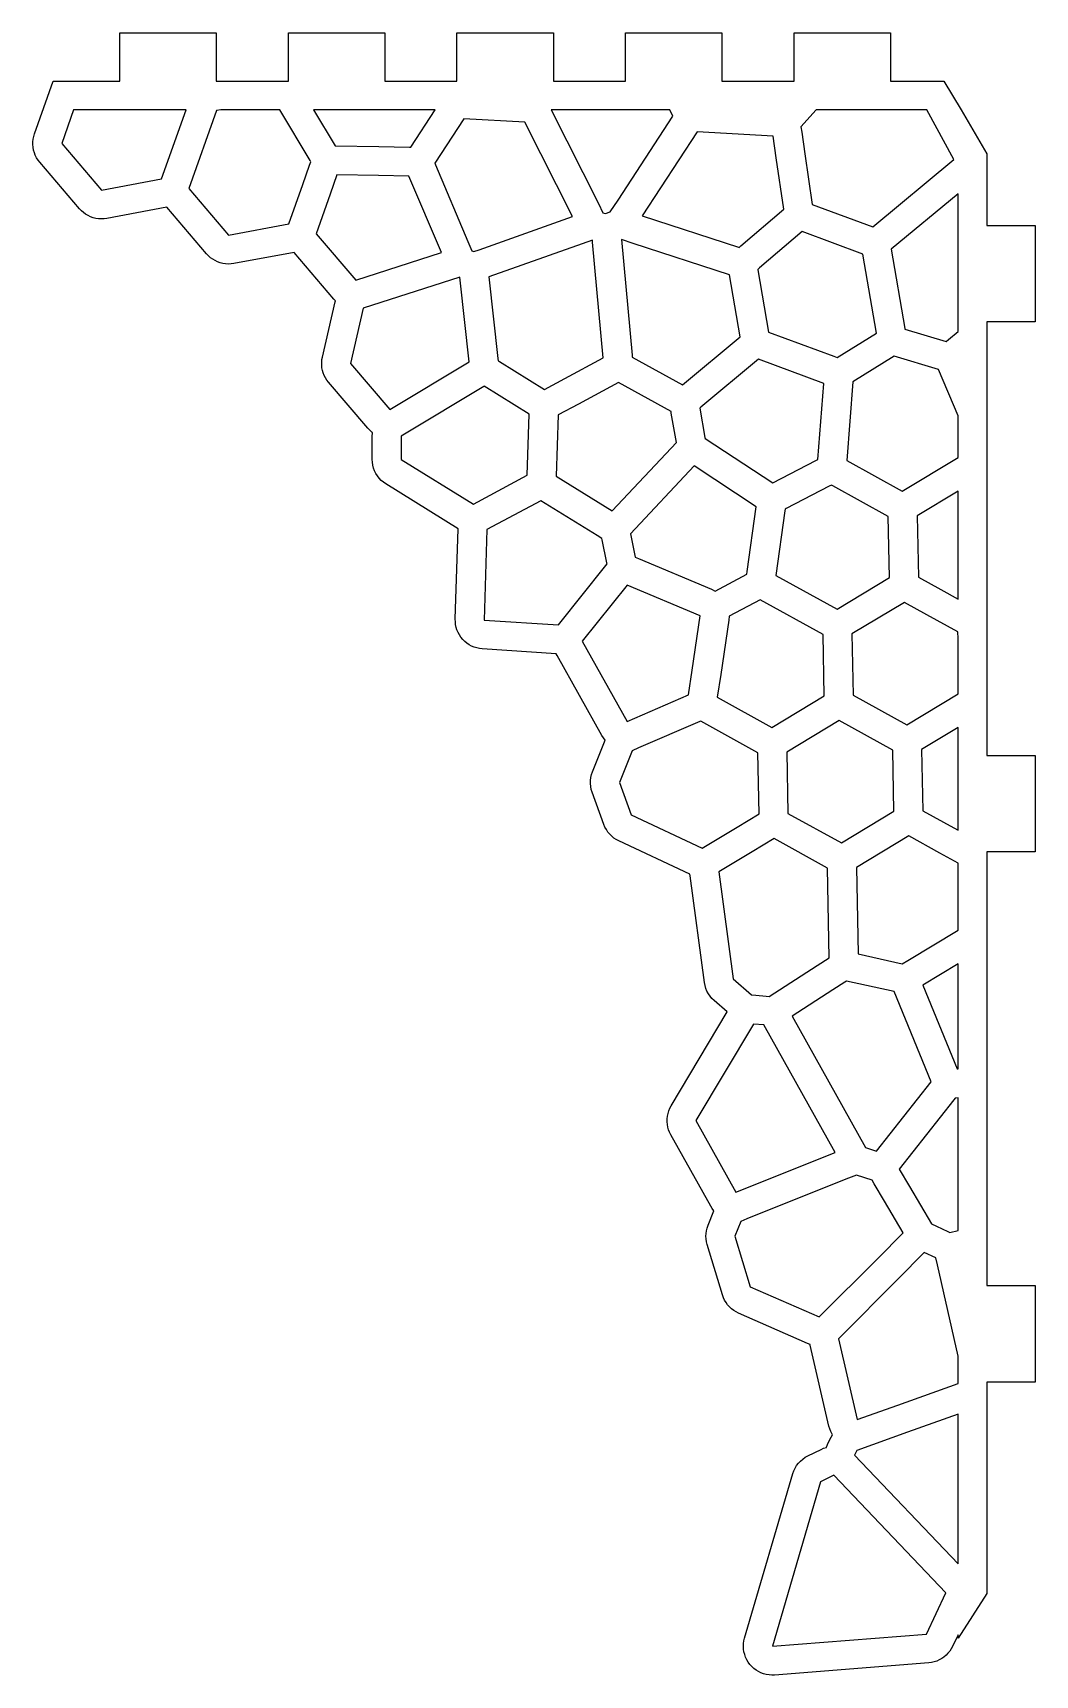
# Model space of a CAD drawing. Header units: millimetres. Extents: x 1 to 105, y 30 to 200.
import ezdxf

# ---------------------------------------------------------------- set-up
doc = ezdxf.new("R2010")
doc.units = ezdxf.units.MM

msp = doc.modelspace()

# ---------------------------------------------------------------- linework, layer by layer
at = {"color": 0}
for points in [[(100, 60), (100, 57.04), (100, 41.48), (100, 38.06), (97, 33.41), (97, 33.78), (96.43, 32.56), (96.29, 32.31), (96.13, 32.07), (95.95, 31.85), (95.75, 31.64), (95.53, 31.46), (95.3, 31.3), (95.05, 31.16), (94.78, 31.04), (94.51, 30.95), (94.23, 30.89), (93.95, 30.85), (77.96, 29.59), (77.67, 29.58), (77.38, 29.6), (77.1, 29.65), (76.82, 29.72), (76.54, 29.82), (76.28, 29.95), (76.04, 30.1), (75.8, 30.28), (75.59, 30.47), (75.4, 30.69), (75.23, 30.92), (75.08, 31.17), (74.95, 31.44), (74.86, 31.71), (74.78, 31.99), (74.74, 32.28), (74.73, 32.57), (74.74, 32.86), (74.78, 33.14), (74.85, 33.43), (79.86, 50.49), (79.96, 50.78), (80.09, 51.06), (80.25, 51.33), (80.44, 51.58), (80.65, 51.8), (80.89, 52.01), (81.14, 52.19), (81.41, 52.34), (82.78, 53.01), (83.05, 53.12), (83.33, 53.21), (83.36, 53.22), (83.36, 53.25), (83.46, 53.52), (83.57, 53.77), (83.83, 54.28), (83.97, 54.52), (83.97, 54.53), (83.92, 54.6), (83.79, 54.87), (83.68, 55.14), (83.6, 55.43), (81.66, 63.82), (81.64, 63.91), (81.39, 64), (74.22, 67.15), (73.97, 67.27), (73.72, 67.43), (73.49, 67.6), (73.28, 67.8), (73.09, 68.01), (72.92, 68.25), (72.77, 68.49), (72.65, 68.75), (72.56, 69.03), (70.97, 74.28), (70.9, 74.56), (70.86, 74.85), (70.84, 75.13), (70.85, 75.42), (70.89, 75.7), (70.96, 75.98), (71.05, 76.26), (71.65, 77.77), (71.65, 77.77), (71.49, 77.99), (71.33, 78.24), (67.18, 85.65), (67.06, 85.91), (66.95, 86.17), (66.88, 86.45), (66.83, 86.73), (66.8, 87.01), (66.81, 87.3), (66.84, 87.58), (66.9, 87.86), (66.98, 88.14), (67.09, 88.4), (67.22, 88.65), (73.03, 98.4), (71.68, 99.59), (71.46, 99.8), (71.26, 100.04), (71.09, 100.29), (70.94, 100.56), (70.83, 100.85), (70.74, 101.14), (70.68, 101.44), (69.19, 112.53), (69.18, 112.69), (61.79, 116.15), (61.53, 116.29), (61.29, 116.45), (61.06, 116.64), (60.85, 116.84), (60.66, 117.07), (60.5, 117.32), (60.36, 117.58), (60.24, 117.85), (59.03, 121.2), (58.94, 121.5), (58.88, 121.81), (58.86, 122.12), (58.86, 122.43), (58.9, 122.74), (58.97, 123.04), (59.07, 123.33), (60.38, 126.6), (60.37, 126.61), (60.19, 126.84), (60.04, 127.09), (55.38, 135.4), (55.3, 135.57), (47.62, 136.08), (47.34, 136.11), (47.05, 136.17), (46.78, 136.26), (46.51, 136.37), (46.26, 136.51), (46.02, 136.67), (45.8, 136.85), (45.6, 137.06), (45.41, 137.28), (45.25, 137.52), (45.12, 137.77), (45, 138.04), (44.92, 138.31), (44.86, 138.59), (44.83, 138.88), (44.82, 139.17), (45.11, 148.54), (45.11, 148.54), (37.62, 153.19), (37.37, 153.36), (37.14, 153.56), (36.93, 153.78), (36.74, 154.02), (36.58, 154.28), (36.44, 154.55), (36.34, 154.84), (36.26, 155.13), (36.22, 155.44), (36.2, 155.74), (36.2, 158.15), (36.22, 158.46), (36.23, 158.53), (36.18, 158.57), (35.95, 158.77), (35.74, 158.98), (31.68, 163.74), (31.51, 163.96), (31.36, 164.2), (31.23, 164.45), (31.12, 164.71), (31.04, 164.97), (30.99, 165.25), (30.96, 165.53), (30.96, 165.81), (30.99, 166.09), (31.04, 166.36), (32.36, 172.09), (32.39, 172.2), (32.22, 172.37), (28.09, 177.22), (28.09, 177.22), (21.84, 176.06), (21.56, 176.02), (21.28, 176.01), (20.99, 176.03), (20.71, 176.07), (20.43, 176.14), (20.16, 176.24), (19.9, 176.36), (19.66, 176.5), (19.43, 176.67), (19.21, 176.86), (19.02, 177.06), (14.89, 181.9), (14.89, 181.9), (8.65, 180.74), (8.37, 180.7), (8.08, 180.69), (7.8, 180.71), (7.51, 180.75), (7.24, 180.82), (6.97, 180.91), (6.71, 181.03), (6.46, 181.18), (6.23, 181.35), (6.02, 181.54), (5.82, 181.74), (1.7, 186.57), (1.52, 186.8), (1.37, 187.04), (1.24, 187.3), (1.14, 187.56), (1.06, 187.84), (1.01, 188.12), (0.98, 188.4), (0.99, 188.69), (1.02, 188.97), (1.07, 189.25), (1.15, 189.52), (3.1, 195), (6.28, 195), (10, 195), (10, 200), (20, 200), (20, 195), (20.27, 195), (27.5, 195), (27.5, 200), (37.5, 200), (37.5, 195), (42.05, 195), (45, 195), (45, 200), (55, 200), (55, 195), (56.65, 195), (62.5, 195), (62.5, 200), (72.5, 200), (72.5, 195), (80, 195), (80, 200), (90, 200), (90, 195), (95.54, 195), (97.31, 192), (100, 187.46), (100, 184.19), (100, 180), (105, 180), (105, 170), (100, 170), (100, 167.61), (100, 160.85), (100, 154.25), (100, 141.4), (100, 137.9), (100, 137.18), (100, 128.17), (100, 125), (105, 125), (105, 115), (100, 115), (100, 104.19), (100, 92.78), (100, 89.77), (100, 76.45), (100, 73.36), (100, 70), (105, 70), (105, 60), (100, 60)], [(16.89, 192), (5.22, 192), (3.98, 188.52), (8.1, 183.69), (14.35, 184.85), (16.89, 192)], [(27.54, 180.17), (29, 184.27), (29.71, 186.28), (29.71, 186.28), (29.84, 186.63), (29.77, 186.74), (29.77, 186.74), (26.61, 192), (20.5, 192), (20.04, 191.93), (17.18, 183.84), (21.3, 179.01), (27.54, 180.17)], [(40.06, 188.13), (40.2, 188.13), (42.73, 192), (30.11, 192), (32.35, 188.28), (36.89, 188.19), (40.06, 188.13), (40.06, 188.13)], [(45.71, 191.07), (42.71, 186.49), (42.71, 186.49), (42.69, 186.46), (42.76, 186.31), (42.76, 186.31), (46.14, 178.36), (46.14, 178.36), (46.55, 177.39), (46.74, 177.3), (47.3, 177.5), (47.3, 177.5), (56.99, 180.94), (52.05, 190.72), (52.05, 190.72), (45.71, 191.07)], [(60.42, 181.26), (60.91, 181.43), (61.71, 182.64), (61.71, 182.64), (67.41, 191.36), (67.09, 192), (54.77, 192), (59.67, 182.29), (59.67, 182.29), (60.15, 181.34), (60.42, 181.26)], [(96.57, 186.85), (93.76, 192), (82.26, 192), (80.7, 190.23), (80.78, 189.71), (80.78, 189.71), (81.11, 187.45), (81.87, 182.19), (88.15, 179.87), (96.57, 186.85)], [(78.91, 181.7), (78.14, 187.02), (77.81, 189.27), (69.92, 189.72), (69.92, 189.72), (64.22, 181), (74.21, 177.75), (74.21, 177.75), (74.27, 177.73), (74.28, 177.74), (74.28, 177.74), (74.45, 177.89), (78.91, 181.7)], [(40, 185.13), (36.84, 185.19), (32.54, 185.28), (31.83, 183.27), (30.37, 179.16), (34.51, 174.32), (43.38, 177.19), (40, 185.13)], [(91.47, 169.33), (91.49, 169.26), (95.75, 167.98), (95.99, 168.18), (95.99, 168.18), (97, 169.02), (97, 183.31), (90.07, 177.56), (90.07, 177.56), (91.47, 169.33), (91.47, 169.33)], [(87.11, 177.05), (87.11, 177.05), (80.83, 179.38), (80.83, 179.38), (80.82, 179.38), (76.4, 175.6), (76.23, 175.46), (76.23, 175.4), (76.23, 175.4), (77.34, 168.94), (77.34, 168.94), (84.1, 166.44), (84.1, 166.44), (84.47, 166.3), (88.52, 168.83), (87.11, 177.05)], [(59.08, 178.27), (59.08, 178.27), (59.06, 178.49), (57.99, 178.11), (57.99, 178.11), (48.3, 174.67), (49.23, 166.2), (49.23, 166.2), (49.26, 165.97), (49.41, 165.88), (49.41, 165.88), (54.07, 162.99), (54.07, 162.99), (56.18, 164.12), (60.18, 166.27), (59.08, 178.27)], [(63.29, 178.15), (63.29, 178.15), (62.07, 178.55), (63.17, 166.54), (63.17, 166.54), (63.19, 166.35), (68.39, 163.47), (74.38, 168.44), (73.28, 174.9), (63.29, 178.15)], [(46.25, 165.87), (45.32, 174.34), (45.32, 174.34), (45.28, 174.65), (35.28, 171.42), (33.96, 165.69), (38.02, 160.93), (46.25, 165.87)], [(82.24, 155.63), (82.44, 155.73), (83.06, 163.63), (76.3, 166.13), (76.3, 166.13), (70.31, 161.16), (70.31, 161.16), (70.19, 161.06), (70.72, 158.01), (70.72, 158.01), (70.74, 157.91), (77.76, 153.29), (82.24, 155.63)], [(91.2, 152.45), (91.2, 152.45), (97, 155.94), (97, 160.25), (94.98, 165.08), (90.38, 166.46), (86.08, 163.77), (85.44, 155.63), (91.2, 152.45)], [(67.24, 160.55), (67.24, 160.55), (67.21, 160.7), (61.76, 163.71), (57.6, 161.48), (55.49, 160.35), (55.49, 160.35), (55.29, 154), (61.11, 150.39), (67.77, 157.49), (67.24, 160.55)], [(46.7, 151.09), (46.7, 151.09), (52.29, 154.09), (52.49, 160.44), (47.83, 163.33), (47.79, 163.3), (47.79, 163.3), (39.57, 158.36), (39.57, 158.36), (39.2, 158.14), (39.2, 155.74), (46.7, 151.09)], [(75.12, 144.1), (75.12, 144.1), (76.06, 150.82), (69.6, 155.06), (62.99, 148.01), (63.5, 145.6), (63.83, 145.46), (63.83, 145.46), (71.4, 142.26), (71.4, 142.26), (71.81, 142.08), (75.08, 143.84), (75.12, 144.1)], [(89.88, 143.47), (89.75, 149.82), (83.99, 153), (83.99, 153), (83.85, 153.08), (83.63, 152.97), (79.15, 150.63), (79.15, 150.63), (79.05, 150.58), (79.03, 150.41), (79.03, 150.41), (78.09, 143.69), (84.44, 140.19), (84.44, 140.19), (89.88, 143.47)], [(95.22, 142.23), (97, 141.25), (97, 152.44), (92.75, 149.88), (92.75, 149.88), (92.88, 143.53), (95.22, 142.23)], [(53.71, 151.45), (53.71, 151.45), (48.11, 148.45), (47.82, 139.07), (55.52, 138.56), (55.66, 138.74), (55.66, 138.74), (60.31, 144.57), (60.31, 144.57), (60.58, 144.91), (60.56, 144.99), (60.56, 144.99), (60.06, 147.4), (60.06, 147.4), (60.03, 147.53), (59.53, 147.84), (59.53, 147.84), (53.71, 151.45)], [(69.4, 133.86), (70.23, 139.49), (62.66, 142.7), (58, 136.87), (62.66, 128.55), (69.02, 131.29), (69.4, 133.86)], [(82.99, 137.56), (76.45, 141.17), (73.26, 139.46), (73.2, 139.05), (73.2, 139.05), (72.37, 133.42), (72.01, 131.06), (77.67, 127.93), (77.67, 127.93), (83.11, 131.21), (83.11, 131.21), (82.99, 137.56)], [(93.77, 139.6), (91.43, 140.9), (91.43, 140.9), (85.99, 137.62), (86.11, 131.27), (91.67, 128.2), (91.67, 128.2), (97, 131.42), (97, 137.16), (96.99, 137.83), (93.77, 139.6)], [(76.35, 118.96), (76.35, 118.96), (76.22, 125.3), (70.3, 128.58), (70.2, 128.54), (70.2, 128.54), (63.84, 125.8), (63.84, 125.8), (63.17, 125.51), (61.85, 122.22), (63.06, 118.86), (70.46, 115.4), (74.09, 117.59), (76.35, 118.96)], [(84.91, 115.94), (90.34, 119.22), (90.34, 119.22), (90.22, 125.57), (84.66, 128.64), (84.66, 128.64), (79.22, 125.36), (79.22, 125.36), (79.35, 119.01), (84.91, 115.94), (84.91, 115.94)], [(96.56, 117.51), (97, 117.26), (97, 127.91), (93.22, 125.63), (93.22, 125.63), (93.34, 119.28), (96.56, 117.51)], [(72.16, 112.93), (73.66, 101.84), (75.57, 100.16), (76.01, 100.13), (76.01, 100.13), (77.09, 100.04), (77.09, 100.04), (77.38, 100.02), (82.37, 103.21), (83.64, 104.02), (83.46, 113.32), (77.9, 116.39), (77.9, 116.39), (75.64, 115.02), (72.16, 112.93)], [(97, 113.84), (95.11, 114.88), (91.89, 116.66), (91.89, 116.66), (86.46, 113.38), (86.46, 113.38), (86.63, 104.42), (91.21, 103.4), (91.8, 103.75), (91.8, 103.75), (97, 106.89), (97, 113.84)], [(97, 103.39), (93.35, 101.18), (96.9, 92.49), (97, 92.5), (97, 103.39)], [(85.25, 101.49), (83.99, 100.68), (79.77, 97.98), (87.41, 84.32), (88.54, 83.96), (94.21, 91.14), (90.38, 100.51), (85.43, 101.61), (85.25, 101.49), (85.25, 101.49)], [(76.85, 97.05), (75.77, 97.14), (69.8, 87.12), (73.95, 79.7), (84.25, 83.83), (76.85, 97.05)], [(90.89, 82.1), (90.89, 82.1), (90.88, 82.09), (91.95, 80.28), (94.23, 76.4), (94.75, 76.16), (94.75, 76.16), (95.94, 75.61), (95.94, 75.61), (96.14, 75.52), (97, 75.72), (97, 89.49), (96.71, 89.46), (96.57, 89.28), (96.57, 89.28), (90.89, 82.1)], [(88.3, 80.57), (88.3, 80.57), (88.07, 80.96), (86.45, 81.48), (85.36, 81.05), (85.36, 81.05), (75.07, 76.92), (75.07, 76.92), (74.44, 76.67), (73.84, 75.15), (75.43, 69.89), (82.59, 66.75), (88.66, 72.83), (91.29, 75.48), (89.36, 78.76), (88.3, 80.57)], [(94.85, 72.16), (94.85, 72.16), (94.68, 72.88), (93.49, 73.43), (90.78, 70.71), (84.72, 64.63), (84.72, 64.63), (84.58, 64.49), (86.52, 56.1), (90.74, 57.61), (97, 59.84), (97, 62.67), (94.85, 72.16)], [(97, 41.14), (97, 56.65), (91.75, 54.78), (86.5, 52.91), (86.25, 52.41), (97, 41.14)], [(84.1, 50.32), (82.73, 49.64), (77.73, 32.58), (93.71, 33.84), (95.73, 38.12), (84.1, 50.32)]]:
    msp.add_lwpolyline(points, dxfattribs=at)

doc.saveas('drawing.dxf')
